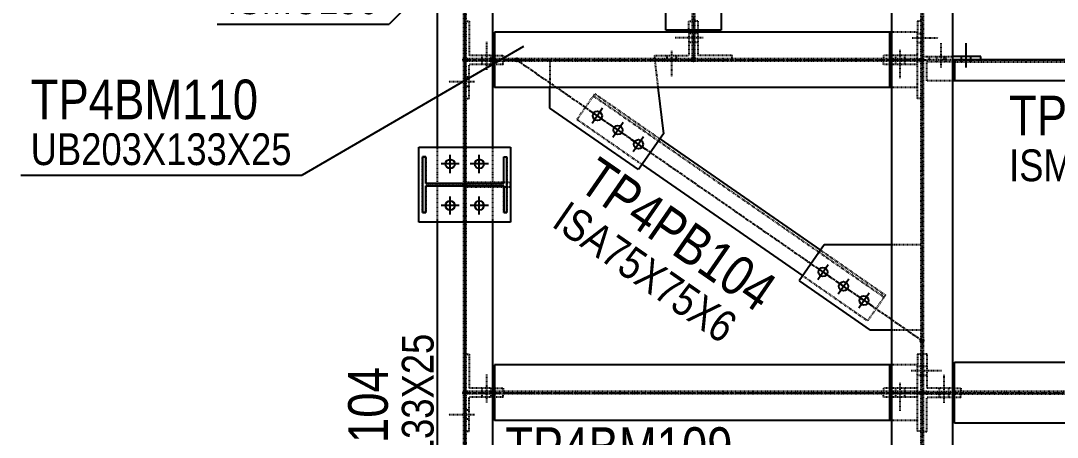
# Model space of a CAD drawing. Header units: millimetres. Extents: x 2102 to 21371, y 12217 to 26594.
# Drawn here: x 7564 to 10057, y 22214 to 23215 of the extents above; entities that cross this region are included whole.
import ezdxf

# ---------------------------------------------------------------- set-up
doc = ezdxf.new("R2010")
doc.units = ezdxf.units.MM
for name, pattern in [('CENTER', [12.7, 7.9375, -1.5875, 1.5875, -1.5875]), ('DXK_LINE_DOT2', [3.9198, 1.9599, -1.9599]), ('DXK_LINE_DOT5', [7.8785, 2.979, -0.9799, 0.9799, -0.9799, 0.9799, -0.9799])]:
    doc.linetypes.add(name, pattern=pattern)
for name, color, linetype in [('1', 7, 'Continuous'), ('2', 7, 'Continuous'), ('4', 7, 'Continuous'), ('8', 7, 'Continuous')]:
    doc.layers.add(name, color=color, linetype=linetype)
doc.styles.add('Arial Narrow', font='ARIALN.TTF', dxfattribs={"height": 0.2})

# ---------------------------------------------------------------- blocks, each defined once
blk = doc.blocks.new('GridLine-116860372-116902 - 114867')
at = {"layer": '2', "color": 7, "linetype": 'DXK_LINE_DOT5'}
blk.add_line((9575.6, 12454.5), (9575.6, 27661.7), dxfattribs=at)
blk = doc.blocks.new('Part-116860372-116023 - 114867')
at = {"layer": '2', "color": 2, "linetype": 'Continuous'}
for p, q in [((9438.1, 23083.3), (9438.1, 23308.3)), ((9438.1, 23308.3), (9713.1, 23308.3)), ((9713.1, 23308.3), (9713.1, 23083.3)), ((9713.1, 23083.3), (9438.1, 23083.3))]:
    blk.add_line(p, q, dxfattribs=at)
blk = doc.blocks.new('Part-116860372-115573 - 114867')
at = {"layer": '1', "color": 6, "linetype": 'DXK_LINE_DOT2'}
for p, q in [((10954.5, 22687.3), (10964.5, 22687.3)), ((10964.5, 22687.3), (10964.5, 22584.8)), ((10964.5, 22574.8), (10954.5, 22574.8)), ((11042.1, 22584.8), (10964.5, 22584.8)), ((11048.3, 22574.8), (11042.1, 22574.8)), ((11048.3, 22584.8), (11067, 22584.8)), ((11067, 22584.8), (11067, 22574.8))]:
    blk.add_line(p, q, dxfattribs=at)
at = {"layer": '2', "color": 2, "linetype": 'Continuous'}
blk.add_line((11048.3, 22584.8), (11042.1, 22584.8), dxfattribs=at)
blk = doc.blocks.new('Part-116860372-115577 - 114867')
at = {"layer": '1', "color": 6, "linetype": 'DXK_LINE_DOT2'}
for p, q in [((10834.1, 22557.3), (10834.1, 22567.3)), ((10852.8, 22567.3), (10859.1, 22567.3)), ((10936.6, 22567.3), (10946.6, 22567.3)), ((10852.8, 22557.3), (10834.1, 22557.3)), ((10936.6, 22557.3), (10859.1, 22557.3)), ((10936.6, 22454.8), (10936.6, 22487.6)), ((10946.6, 22454.8), (10936.6, 22454.8))]:
    blk.add_line(p, q, dxfattribs=at)
at = {"layer": '2', "color": 2, "linetype": 'Continuous'}
blk.add_line((10859.1, 22557.3), (10852.8, 22557.3), dxfattribs=at)
blk = doc.blocks.new('Bolt-116860372-115581 - 114867')
at = {"layer": '1', "color": 1, "linetype": 'DXK_LINE_DOT2'}
for p, q in [((10917.6, 22637.3), (11008.8, 22637.3)), ((10936.6, 22651), (10946.6, 22651)), ((10936.6, 22623.5), (10946.6, 22623.5)), ((10946.6, 22651), (10954.5, 22651)), ((10946.6, 22623.5), (10954.5, 22623.5)), ((10954.5, 22651), (10964.5, 22651)), ((10954.5, 22623.5), (10964.5, 22623.5))]:
    blk.add_line(p, q, dxfattribs=at)
blk = doc.blocks.new('Part-116860372-114944 - 114867')
at = {"layer": '1', "color": 6, "linetype": 'DXK_LINE_DOT2'}
for p, q in [((10946.6, 24933.3), (10946.6, 21418.6)), ((10954.5, 21418.6), (10954.5, 24933.3))]:
    blk.add_line(p, q, dxfattribs=at)
at = {"layer": '2', "color": 2, "linetype": 'Continuous'}
for p, q in [((10859.1, 21418.6), (10859.1, 24939.6)), ((11042.1, 24939.6), (11042.1, 21418.6))]:
    blk.add_line(p, q, dxfattribs=at)
at = {"layer": '4', "color": 4, "linetype": 'CENTER'}
blk.add_line((10950.6, 25070.8), (10950.6, 21320.8), dxfattribs=at)
blk = doc.blocks.new('Part-116860372-114949 - 114867')
at = {"layer": '4', "linetype": 'Continuous'}
for points in [[(9575.6, 22565.8, -1), (9575.6, 22575.8, -1)], [(10950.6, 22565.8, -1), (10950.6, 22575.8, -1)]]:
    blk.add_hatch(color=4, dxfattribs=at).paths.add_polyline_path(points)
at = {"layer": '1', "color": 6, "linetype": 'DXK_LINE_DOT2'}
for p, q in [((10936.6, 22654.1), (10859.1, 22654.1)), ((10936.6, 22487.6), (10936.6, 22654.1)), ((9589.1, 22574.4), (9589.1, 22567.3)), ((9658.8, 22574.4), (9589.1, 22574.4)), ((9658.8, 22567.3), (9589.1, 22567.3)), ((10852.8, 22574.4), (9665.1, 22574.4)), ((10852.8, 22567.3), (9665.1, 22567.3)), ((10936.6, 22574.4), (10859.1, 22574.4)), ((10936.6, 22567.3), (10859.1, 22567.3)), ((10936.6, 22487.6), (10859.1, 22487.6))]:
    blk.add_line(p, q, dxfattribs=at)
at = {"layer": '2', "color": 2, "linetype": 'Continuous'}
for p, q in [((9665.1, 22654.1), (9665.1, 22487.6)), ((10859.1, 22654.1), (9665.1, 22654.1)), ((10852.8, 22654.1), (10852.8, 22487.6)), ((9665.1, 22574.4), (9658.8, 22574.4)), ((9665.1, 22567.3), (9658.8, 22567.3)), ((10859.1, 22574.4), (10852.8, 22574.4)), ((10859.1, 22567.3), (10852.8, 22567.3)), ((10859.1, 22487.6), (9665.1, 22487.6))]:
    blk.add_line(p, q, dxfattribs=at)
at = {"layer": '4', "color": 4, "linetype": 'CENTER'}
blk.add_line((9575.6, 22570.8), (10950.6, 22570.8), dxfattribs=at)
at = {"layer": '4', "color": 4, "linetype": 'Continuous'}
for centre in [(9575.6, 22570.8), (10950.6, 22570.8)]:
    blk.add_circle(centre, 5, dxfattribs=at)
blk = doc.blocks.new('Part-116860372-114951 - 114867')
at = {"layer": '4', "linetype": 'Continuous'}
for points in [[(10950.6, 22565.8, -1), (10950.6, 22575.8, -1)], [(12325.6, 22565.8, -1), (12325.6, 22575.8, -1)]]:
    blk.add_hatch(color=4, dxfattribs=at).paths.add_polyline_path(points)
at = {"layer": '1', "color": 6, "linetype": 'DXK_LINE_DOT2'}
for p, q in [((10964.5, 22574.8), (10964.5, 22566.9)), ((10964.5, 22574.8), (11042.1, 22574.8)), ((11042.1, 22566.9), (10964.5, 22566.9)), ((12209.1, 22574.8), (11048.3, 22574.8)), ((12227.8, 22566.9), (11048.3, 22566.9)), ((12311.6, 22574.8), (12209.1, 22574.8)), ((12311.6, 22566.9), (12234.1, 22566.9)), ((12311.6, 22574.8), (12311.6, 22566.9))]:
    blk.add_line(p, q, dxfattribs=at)
at = {"layer": '2', "color": 2, "linetype": 'Continuous'}
for p, q in [((11048.3, 22479.3), (11048.3, 22662.3)), ((11048.3, 22662.3), (12227.8, 22662.3)), ((12227.8, 22662.3), (12227.8, 22479.3)), ((11048.3, 22574.8), (11042.1, 22574.8)), ((11048.3, 22566.9), (11042.1, 22566.9)), ((12234.1, 22574.8), (12227.8, 22574.8)), ((12234.1, 22566.9), (12227.8, 22566.9)), ((12227.8, 22479.3), (11048.3, 22479.3))]:
    blk.add_line(p, q, dxfattribs=at)
at = {"layer": '4', "color": 4, "linetype": 'CENTER'}
blk.add_line((10950.6, 22570.8), (12325.6, 22570.8), dxfattribs=at)
at = {"layer": '4', "color": 4, "linetype": 'Continuous'}
for centre in [(10950.6, 22570.8), (12325.6, 22570.8)]:
    blk.add_circle(centre, 5, dxfattribs=at)
blk = doc.blocks.new('Part-116860372-114952 - 114867')
at = {"layer": '4', "linetype": 'Continuous'}
for points in [[(9575.6, 23565.8, -1), (9575.6, 23575.8, -1)], [(10950.6, 23565.8, -1), (10950.6, 23575.8, -1)]]:
    blk.add_hatch(color=4, dxfattribs=at).paths.add_polyline_path(points)
at = {"layer": '1', "color": 6, "linetype": 'DXK_LINE_DOT2'}
for p, q in [((10936.6, 23654.1), (10859.1, 23654.1)), ((10936.6, 23487.6), (10936.6, 23654.1)), ((9589.1, 23574.4), (9589.1, 23567.3)), ((9658.8, 23574.4), (9589.1, 23574.4)), ((9658.8, 23567.3), (9589.1, 23567.3)), ((10852.8, 23574.4), (9665.1, 23574.4)), ((10852.8, 23567.3), (9665.1, 23567.3)), ((10936.6, 23574.4), (10859.1, 23574.4)), ((10936.6, 23567.3), (10859.1, 23567.3)), ((10936.6, 23487.6), (10859.1, 23487.6))]:
    blk.add_line(p, q, dxfattribs=at)
at = {"layer": '2', "color": 2, "linetype": 'Continuous'}
for p, q in [((9665.1, 23654.1), (9665.1, 23487.6)), ((10859.1, 23654.1), (9665.1, 23654.1)), ((10852.8, 23654.1), (10852.8, 23487.6)), ((9665.1, 23574.4), (9658.8, 23574.4)), ((9665.1, 23567.3), (9658.8, 23567.3)), ((10859.1, 23574.4), (10852.8, 23574.4)), ((10859.1, 23567.3), (10852.8, 23567.3)), ((10859.1, 23487.6), (9665.1, 23487.6))]:
    blk.add_line(p, q, dxfattribs=at)
at = {"layer": '4', "color": 4, "linetype": 'CENTER'}
blk.add_line((9575.6, 23570.8), (10950.6, 23570.8), dxfattribs=at)
at = {"layer": '4', "color": 4, "linetype": 'Continuous'}
for centre in [(9575.6, 23570.8), (10950.6, 23570.8)]:
    blk.add_circle(centre, 5, dxfattribs=at)
blk = doc.blocks.new('Part-116860372-114962 - 114867')
at = {"layer": '4', "linetype": 'Continuous'}
for points in [[(10263.1, 25065.8, -1), (10263.1, 25075.8, -1)], [(10263.1, 23565.8, -1), (10263.1, 23575.8, -1)]]:
    blk.add_hatch(color=4, dxfattribs=at).paths.add_polyline_path(points)
at = {"layer": '1', "color": 6, "linetype": 'DXK_LINE_DOT2'}
for p, q in [((10346.3, 25054.1), (10179.8, 25054.1)), ((10179.8, 25054.1), (10179.8, 24933.3)), ((10259.5, 25054.1), (10259.5, 24939.6)), ((10266.6, 25054.1), (10266.6, 24939.6)), ((10346.3, 25054.1), (10346.3, 24939.6)), ((10259.5, 24933.3), (10259.5, 23660.3)), ((10266.6, 24933.3), (10266.6, 23660.3)), ((10179.8, 24645.8), (10179.8, 24045.8)), ((10259.5, 23654.1), (10259.5, 23584.4)), ((10266.6, 23654.1), (10266.6, 23584.4)), ((10266.6, 23584.4), (10259.5, 23584.4))]:
    blk.add_line(p, q, dxfattribs=at)
at = {"layer": '2', "color": 2, "linetype": 'Continuous'}
for p, q in [((10179.8, 24939.6), (10179.8, 24645.8)), ((10346.3, 24933.3), (10179.8, 24933.3)), ((10259.5, 24939.6), (10259.5, 24933.3)), ((10266.6, 24939.6), (10266.6, 24933.3)), ((10346.3, 24939.6), (10346.3, 23660.3)), ((10179.8, 23660.3), (10179.8, 24045.8)), ((10346.3, 23660.3), (10179.8, 23660.3)), ((10259.5, 23660.3), (10259.5, 23654.1)), ((10266.6, 23660.3), (10266.6, 23654.1))]:
    blk.add_line(p, q, dxfattribs=at)
at = {"layer": '4', "color": 4, "linetype": 'CENTER'}
blk.add_line((10263.1, 25070.8), (10263.1, 23570.8), dxfattribs=at)
at = {"layer": '4', "color": 4, "linetype": 'Continuous'}
for centre in [(10263.1, 25070.8), (10263.1, 23570.8)]:
    blk.add_circle(centre, 5, dxfattribs=at)
blk = doc.blocks.new('Part-116860372-114965 - 114867')
at = {"layer": '1', "color": 6, "linetype": 'DXK_LINE_DOT2'}
for p, q in [((9572, 24688.3), (9572, 21703.3)), ((9579.1, 24688.3), (9579.1, 21703.3)), ((9492.3, 23308.3), (9492.3, 23083.3)), ((9658.8, 23308.3), (9658.8, 23083.3))]:
    blk.add_line(p, q, dxfattribs=at)
at = {"layer": '2', "color": 2, "linetype": 'Continuous'}
for p, q in [((9492.3, 24688.3), (9492.3, 23308.3)), ((9658.8, 24688.3), (9658.8, 23308.3)), ((9492.3, 23083.3), (9492.3, 21703.3)), ((9658.8, 23083.3), (9658.8, 21703.3))]:
    blk.add_line(p, q, dxfattribs=at)
at = {"layer": '4', "color": 4, "linetype": 'CENTER'}
blk.add_line((9575.6, 25070.8), (9575.6, 21320.8), dxfattribs=at)
blk = doc.blocks.new('Part-116860372-115058 - 114867')
at = {"layer": '4', "linetype": 'Continuous'}
for points in [[(10950.6, 23565.8, -1), (10950.6, 23575.8, -1)], [(12325.6, 23565.8, -1), (12325.6, 23575.8, -1)]]:
    blk.add_hatch(color=4, dxfattribs=at).paths.add_polyline_path(points)
at = {"layer": '1', "color": 6, "linetype": 'DXK_LINE_DOT2'}
for p, q in [((11048.3, 23570.8), (10964.5, 23570.8)), ((10964.5, 23508.3), (10964.5, 23570.8)), ((11042.1, 23564.6), (10964.5, 23564.6)), ((11048.3, 23564.6), (12227.8, 23564.6)), ((12311.6, 23570.8), (12227.8, 23570.8)), ((12311.6, 23564.6), (12234.1, 23564.6)), ((12311.6, 23508.3), (12311.6, 23570.8)), ((11042.1, 23508.3), (10964.5, 23508.3)), ((12311.6, 23508.3), (12234.1, 23508.3))]:
    blk.add_line(p, q, dxfattribs=at)
at = {"layer": '2', "color": 2, "linetype": 'Continuous'}
for p, q in [((11042.1, 23564.6), (11048.3, 23564.6)), ((12227.8, 23570.8), (11048.3, 23570.8)), ((11048.3, 23570.8), (11048.3, 23508.3)), ((12227.8, 23570.8), (12227.8, 23508.3)), ((12234.1, 23564.6), (12227.8, 23564.6)), ((12234.1, 23508.3), (11042.1, 23508.3))]:
    blk.add_line(p, q, dxfattribs=at)
at = {"layer": '4', "color": 4, "linetype": 'CENTER'}
for p, q in [((10950.6, 23570.8), (10964.5, 23570.8)), ((11048.3, 23570.8), (12227.8, 23570.8)), ((12311.6, 23570.8), (12325.6, 23570.8))]:
    blk.add_line(p, q, dxfattribs=at)
at = {"layer": '4', "color": 4, "linetype": 'Continuous'}
for centre in [(10950.6, 23570.8), (12325.6, 23570.8)]:
    blk.add_circle(centre, 5, dxfattribs=at)
blk = doc.blocks.new('Part-116860372-116331 - 114867')
at = {"layer": '1', "color": 6, "linetype": 'DXK_LINE_DOT2'}
for p, q in [((9831.4, 23567.3), (9831.4, 23487.6)), ((10147, 23567.3), (10156.5, 23487.6))]:
    blk.add_line(p, q, dxfattribs=at)
at = {"layer": '2', "color": 2, "linetype": 'Continuous'}
for p, q in [((9831.4, 23425.9), (9831.4, 23487.6)), ((10156.5, 23487.6), (10172.9, 23349.1)), ((10098.2, 23241.2), (9831.4, 23425.9)), ((10172.9, 23349.1), (10098.2, 23241.2))]:
    blk.add_line(p, q, dxfattribs=at)
blk = doc.blocks.new('Part-116860372-115103 - 114867')
at = {"layer": '4', "linetype": 'Continuous'}
for points in [[(9731.8, 23565.8, -1), (9731.8, 23575.8, -1)], [(10950.6, 22722.1, -1), (10950.6, 22732.1, -1)]]:
    blk.add_hatch(color=4, dxfattribs=at).paths.add_polyline_path(points)
at = {"layer": '1', "color": 6, "linetype": 'DXK_LINE_DOT2'}
for p, q in [((9913.6, 23391.8), (9967, 23468.8)), ((9967, 23468.8), (10162.3, 23333.6)), ((9962.7, 23462.7), (10836.1, 22858.1)), ((9913.6, 23391.8), (10108.9, 23256.6)), ((10645.1, 22999.4), (10840.3, 22864.2)), ((10591.7, 22922.3), (10787, 22787.1)), ((10840.3, 22864.2), (10787, 22787.1))]:
    blk.add_line(p, q, dxfattribs=at)
at = {"layer": '2', "color": 2, "linetype": 'Continuous'}
for p, q in [((10162.3, 23333.6), (10645.1, 22999.4)), ((10108.9, 23256.6), (10591.7, 22922.3))]:
    blk.add_line(p, q, dxfattribs=at)
at = {"layer": '4', "color": 4, "linetype": 'CENTER'}
blk.add_line((9731.8, 23570.8), (10950.6, 22727.1), dxfattribs=at)
at = {"layer": '4', "color": 4, "linetype": 'Continuous'}
for centre in [(9731.8, 23570.8), (10950.6, 22727.1)]:
    blk.add_circle(centre, 5, dxfattribs=at)
blk = doc.blocks.new('Part-116860372-115136 - 114867')
at = {"layer": '4', "linetype": 'Continuous'}
blk.add_hatch(color=4, dxfattribs=at).paths.add_polyline_path([(9575.6, 23190.8, -1), (9575.6, 23200.8, -1)])
at = {"layer": '1', "color": 6, "linetype": 'DXK_LINE_DOT2'}
for p, q in [((9448.6, 23112.6), (9448.6, 23279.1)), ((9448.6, 23279.1), (9458.3, 23279.1)), ((9458.3, 23279.1), (9458.3, 23199.4)), ((9692.8, 23199.4), (9692.8, 23279.1)), ((9692.8, 23279.1), (9702.6, 23279.1)), ((9702.6, 23279.1), (9702.6, 23112.6)), ((9458.3, 23199.4), (9692.8, 23199.4)), ((9692.8, 23192.3), (9458.3, 23192.3)), ((9458.3, 23192.3), (9458.3, 23112.6)), ((9692.8, 23112.6), (9692.8, 23192.3)), ((9458.3, 23112.6), (9448.6, 23112.6)), ((9702.6, 23112.6), (9692.8, 23112.6))]:
    blk.add_line(p, q, dxfattribs=at)
at = {"layer": '2', "color": 2, "linetype": 'Continuous'}
for p, q in [((9458.3, 23279.1), (9448.6, 23279.1)), ((9448.6, 23279.1), (9448.6, 23112.6)), ((9458.3, 23199.4), (9458.3, 23279.1)), ((9692.8, 23199.4), (9692.8, 23279.1)), ((9692.8, 23279.1), (9702.6, 23279.1)), ((9702.6, 23112.6), (9702.6, 23279.1)), ((9692.8, 23199.4), (9458.3, 23199.4)), ((9458.3, 23112.6), (9458.3, 23192.3)), ((9458.3, 23192.3), (9692.8, 23192.3)), ((9692.8, 23192.3), (9692.8, 23112.6)), ((9448.6, 23112.6), (9458.3, 23112.6)), ((9692.8, 23112.6), (9702.6, 23112.6))]:
    blk.add_line(p, q, dxfattribs=at)
at = {"layer": '4', "color": 4, "linetype": 'CENTER'}
blk.add_line((9575.6, 23195.8), (9575.6, 23195.8), dxfattribs=at)
at = {"layer": '4', "color": 4, "linetype": 'Continuous'}
blk.add_circle((9575.6, 23195.8), 5, dxfattribs=at)
blk = doc.blocks.new('Bolt-116860372-116486 - 114867')
at = {"layer": '1', "color": 1, "linetype": 'DXK_LINE_DOT2'}
for p, q in [((9605.4, 22504.8), (9526.6, 22504.8)), ((9579.1, 22518.5), (9572, 22518.5)), ((9589.1, 22518.5), (9579.1, 22518.5)), ((9579.1, 22491), (9572, 22491)), ((9589.1, 22491), (9579.1, 22491))]:
    blk.add_line(p, q, dxfattribs=at)
blk = doc.blocks.new('Part-116860372-116484 - 114867')
at = {"layer": '1', "color": 6, "linetype": 'DXK_LINE_DOT2'}
for p, q in [((9589.1, 22567.3), (9579.1, 22567.3)), ((9665.1, 22567.3), (9658.8, 22567.3)), ((9691.6, 22557.3), (9691.6, 22567.3)), ((9589.1, 22454.8), (9589.1, 22557.3)), ((9658.8, 22557.3), (9589.1, 22557.3)), ((9691.6, 22557.3), (9665.1, 22557.3)), ((9579.1, 22454.8), (9589.1, 22454.8))]:
    blk.add_line(p, q, dxfattribs=at)
at = {"layer": '2', "color": 2, "linetype": 'Continuous'}
blk.add_line((9665.1, 22557.3), (9658.8, 22557.3), dxfattribs=at)
blk = doc.blocks.new('Part-116860372-115574 - 114867')
at = {"layer": '1', "color": 6, "linetype": 'DXK_LINE_DOT2'}
for p, q in [((10964.5, 22566.9), (10954.5, 22566.9)), ((11048.3, 22566.9), (11042.1, 22566.9)), ((11067, 22556.9), (11067, 22566.9)), ((10964.5, 22454.4), (10964.5, 22556.9)), ((11042.1, 22556.9), (10964.5, 22556.9)), ((11067, 22556.9), (11048.3, 22556.9)), ((10954.5, 22454.4), (10964.5, 22454.4))]:
    blk.add_line(p, q, dxfattribs=at)
at = {"layer": '2', "color": 2, "linetype": 'Continuous'}
blk.add_line((11048.3, 22556.9), (11042.1, 22556.9), dxfattribs=at)
blk = doc.blocks.new('Bolt-116860372-115575 - 114867')
at = {"layer": '1', "color": 1, "linetype": 'DXK_LINE_DOT2'}
for p, q in [((11017, 22540.6), (11017, 22625.6)), ((11003.3, 22574.8), (11003.3, 22584.8)), ((11003.3, 22566.9), (11003.3, 22574.8)), ((11003.3, 22556.9), (11003.3, 22566.9)), ((11030.8, 22574.8), (11030.8, 22584.8)), ((11030.8, 22566.9), (11030.8, 22574.8)), ((11030.8, 22556.9), (11030.8, 22566.9))]:
    blk.add_line(p, q, dxfattribs=at)
blk = doc.blocks.new('Part-116860372-115578 - 114867')
at = {"layer": '1', "color": 6, "linetype": 'DXK_LINE_DOT2'}
for p, q in [((10946.6, 22686.9), (10936.6, 22686.9)), ((10936.6, 22686.9), (10936.6, 22654.1)), ((10834.1, 22584.4), (10834.1, 22574.4)), ((10852.8, 22584.4), (10834.1, 22584.4)), ((10852.8, 22574.4), (10859.1, 22574.4)), ((10936.6, 22584.4), (10859.1, 22584.4)), ((10936.6, 22574.4), (10946.6, 22574.4))]:
    blk.add_line(p, q, dxfattribs=at)
at = {"layer": '2', "color": 2, "linetype": 'Continuous'}
blk.add_line((10859.1, 22584.4), (10852.8, 22584.4), dxfattribs=at)
blk = doc.blocks.new('Bolt-116860372-115579 - 114867')
at = {"layer": '1', "color": 1, "linetype": 'DXK_LINE_DOT2'}
for p, q in [((10884.1, 22600.6), (10884.1, 22515.6)), ((10870.4, 22584.4), (10870.4, 22574.4)), ((10870.4, 22574.4), (10870.4, 22567.3)), ((10870.4, 22567.3), (10870.4, 22557.3)), ((10897.9, 22584.4), (10897.9, 22574.4)), ((10897.9, 22574.4), (10897.9, 22567.3)), ((10897.9, 22567.3), (10897.9, 22557.3))]:
    blk.add_line(p, q, dxfattribs=at)
blk = doc.blocks.new('Part-116860372-115583 - 114867')
at = {"layer": '1', "color": 6, "linetype": 'DXK_LINE_DOT2'}
for p, q in [((10834.1, 23557.3), (10834.1, 23567.3)), ((10852.8, 23567.3), (10859.1, 23567.3)), ((10936.6, 23567.3), (10946.6, 23567.3)), ((10852.8, 23557.3), (10834.1, 23557.3)), ((10936.6, 23557.3), (10859.1, 23557.3)), ((10936.6, 23454.8), (10936.6, 23487.6)), ((10946.6, 23454.8), (10936.6, 23454.8))]:
    blk.add_line(p, q, dxfattribs=at)
at = {"layer": '2', "color": 2, "linetype": 'Continuous'}
blk.add_line((10859.1, 23557.3), (10852.8, 23557.3), dxfattribs=at)
blk = doc.blocks.new('Part-116860372-115584 - 114867')
at = {"layer": '1', "color": 6, "linetype": 'DXK_LINE_DOT2'}
for p, q in [((10946.6, 23686.9), (10936.6, 23686.9)), ((10936.6, 23686.9), (10936.6, 23654.1)), ((10834.1, 23584.4), (10834.1, 23574.4)), ((10852.8, 23584.4), (10834.1, 23584.4)), ((10852.8, 23574.4), (10859.1, 23574.4)), ((10936.6, 23584.4), (10859.1, 23584.4)), ((10936.6, 23574.4), (10946.6, 23574.4))]:
    blk.add_line(p, q, dxfattribs=at)
at = {"layer": '2', "color": 2, "linetype": 'Continuous'}
blk.add_line((10859.1, 23584.4), (10852.8, 23584.4), dxfattribs=at)
blk = doc.blocks.new('Bolt-116860372-115585 - 114867')
at = {"layer": '1', "color": 1, "linetype": 'DXK_LINE_DOT2'}
for p, q in [((10884.1, 23600.6), (10884.1, 23515.6)), ((10870.4, 23584.4), (10870.4, 23574.4)), ((10870.4, 23574.4), (10870.4, 23567.3)), ((10870.4, 23567.3), (10870.4, 23557.3)), ((10897.9, 23584.4), (10897.9, 23574.4)), ((10897.9, 23574.4), (10897.9, 23567.3)), ((10897.9, 23567.3), (10897.9, 23557.3))]:
    blk.add_line(p, q, dxfattribs=at)
blk = doc.blocks.new('Bolt-116860372-115586 - 114867')
at = {"layer": '1', "color": 1, "linetype": 'DXK_LINE_DOT2'}
for p, q in [((10920.4, 23636.9), (10999.1, 23636.9)), ((10936.6, 23650.6), (10946.6, 23650.6)), ((10936.6, 23623.1), (10946.6, 23623.1)), ((10946.6, 23650.6), (10954.5, 23650.6)), ((10946.6, 23623.1), (10954.5, 23623.1))]:
    blk.add_line(p, q, dxfattribs=at)
blk = doc.blocks.new('Part-116860372-115608 - 114867')
at = {"layer": '1', "color": 6, "linetype": 'DXK_LINE_DOT2'}
for p, q in [((10249.5, 23660.3), (10249.5, 23686.9)), ((10249.5, 23686.9), (10259.5, 23686.9)), ((10249.5, 23654.1), (10249.5, 23584.4)), ((10259.5, 23660.3), (10259.5, 23654.1)), ((10147, 23574.4), (10147, 23584.4)), ((10147, 23584.4), (10249.5, 23584.4)), ((10259.5, 23584.4), (10259.5, 23574.4))]:
    blk.add_line(p, q, dxfattribs=at)
at = {"layer": '2', "color": 2, "linetype": 'Continuous'}
blk.add_line((10249.5, 23660.3), (10249.5, 23654.1), dxfattribs=at)
blk = doc.blocks.new('Part-116860372-115609 - 114867')
at = {"layer": '1', "color": 6, "linetype": 'DXK_LINE_DOT2'}
for p, q in [((10276.6, 23686.9), (10266.6, 23686.9)), ((10276.6, 23686.9), (10276.6, 23660.3)), ((10266.6, 23660.3), (10266.6, 23654.1)), ((10276.6, 23654.1), (10276.6, 23584.4)), ((10266.6, 23584.4), (10266.6, 23574.4)), ((10379.1, 23584.4), (10276.6, 23584.4)), ((10379.1, 23574.4), (10379.1, 23584.4))]:
    blk.add_line(p, q, dxfattribs=at)
at = {"layer": '2', "color": 2, "linetype": 'Continuous'}
blk.add_line((10276.6, 23660.3), (10276.6, 23654.1), dxfattribs=at)
blk = doc.blocks.new('Bolt-116860372-115610 - 114867')
at = {"layer": '1', "color": 1, "linetype": 'DXK_LINE_DOT2'}
for p, q in [((10292.9, 23636.9), (10207.9, 23636.9)), ((10259.5, 23650.6), (10249.5, 23650.6)), ((10259.5, 23623.1), (10249.5, 23623.1)), ((10266.6, 23650.6), (10259.5, 23650.6)), ((10266.6, 23623.1), (10259.5, 23623.1)), ((10276.6, 23650.6), (10266.6, 23650.6)), ((10276.6, 23623.1), (10266.6, 23623.1))]:
    blk.add_line(p, q, dxfattribs=at)
blk = doc.blocks.new('Bolt-116860372-116332 - 114867')
at = {"layer": '2', "color": 1, "linetype": 'Continuous'}
for p, q in [((9997.1, 23387.2), (9951.9, 23418.5)), ((9990.2, 23425.4), (9958.9, 23380.2)), ((10058.8, 23344.5), (10013.6, 23375.8)), ((10051.8, 23382.7), (10020.5, 23337.5)), ((10113.5, 23340.1), (10082.2, 23294.8)), ((10120.4, 23301.8), (10075.2, 23333.1))]:
    blk.add_line(p, q, dxfattribs=at)
for centre in [(9974.5, 23402.8), (10036.2, 23360.1), (10097.8, 23317.4)]:
    blk.add_circle(centre, 13.8, dxfattribs=at)
blk = doc.blocks.new('Bolt-116860372-115616 - 114867')
at = {"layer": '1', "color": 1, "linetype": 'DXK_LINE_DOT2'}
for p, q in [((10197, 23598.3), (10197, 23519.6)), ((10183.3, 23584.4), (10183.3, 23574.4)), ((10183.3, 23574.4), (10183.3, 23567.3)), ((10210.8, 23584.4), (10210.8, 23574.4)), ((10210.8, 23574.4), (10210.8, 23567.3))]:
    blk.add_line(p, q, dxfattribs=at)
blk = doc.blocks.new('Part-116860372-115691 - 114867')
at = {"layer": '1', "color": 6, "linetype": 'DXK_LINE_DOT2'}
for p, q in [((10954.5, 23580.8), (11042.1, 23580.8)), ((10973.3, 23570.8), (10973.3, 23580.8)), ((11017, 23570.8), (11017, 23580.8)), ((11127, 23570.8), (11127, 23580.8))]:
    blk.add_line(p, q, dxfattribs=at)
at = {"layer": '2', "color": 2, "linetype": 'Continuous'}
for p, q in [((11127, 23580.8), (11042.1, 23580.8)), ((11048.3, 23570.8), (11042.1, 23570.8)), ((11127, 23570.8), (11127, 23580.8))]:
    blk.add_line(p, q, dxfattribs=at)
blk = doc.blocks.new('Bolt-116860372-115692 - 114867')
at = {"layer": '1', "color": 1, "linetype": 'DXK_LINE_DOT2'}
for p, q in [((11008.3, 23548.3), (11008.3, 23620.8)), ((10994.5, 23570.8), (10994.5, 23580.8)), ((10994.5, 23564.6), (10994.5, 23570.8)), ((11022, 23570.8), (11022, 23580.8)), ((11022, 23564.6), (11022, 23570.8))]:
    blk.add_line(p, q, dxfattribs=at)
at = {"layer": '2', "color": 1, "linetype": 'Continuous'}
for p, q in [((11083.3, 23548.3), (11083.3, 23620.8)), ((11069.5, 23570.8), (11069.5, 23580.8)), ((11069.5, 23564.6), (11069.5, 23570.8)), ((11097, 23570.8), (11097, 23580.8)), ((11097, 23564.6), (11097, 23570.8))]:
    blk.add_line(p, q, dxfattribs=at)
blk = doc.blocks.new('Bolt-116860372-116485 - 114867')
at = {"layer": '1', "color": 1, "linetype": 'DXK_LINE_DOT2'}
for p, q in [((9641.6, 22541), (9641.6, 22626)), ((9627.9, 22574.4), (9627.9, 22584.4)), ((9627.9, 22567.3), (9627.9, 22574.4)), ((9627.9, 22557.3), (9627.9, 22567.3)), ((9655.4, 22574.4), (9655.4, 22584.4)), ((9655.4, 22567.3), (9655.4, 22574.4)), ((9655.4, 22557.3), (9655.4, 22567.3))]:
    blk.add_line(p, q, dxfattribs=at)
blk = doc.blocks.new('Part-116860372-116489 - 114867')
at = {"layer": '1', "color": 6, "linetype": 'DXK_LINE_DOT2'}
for p, q in [((9589.1, 23567.3), (9579.1, 23567.3)), ((9665.1, 23567.3), (9658.8, 23567.3)), ((9691.6, 23557.3), (9691.6, 23567.3)), ((9589.1, 23454.8), (9589.1, 23557.3)), ((9658.8, 23557.3), (9589.1, 23557.3)), ((9691.6, 23557.3), (9665.1, 23557.3)), ((9579.1, 23454.8), (9589.1, 23454.8))]:
    blk.add_line(p, q, dxfattribs=at)
at = {"layer": '2', "color": 2, "linetype": 'Continuous'}
blk.add_line((9665.1, 23557.3), (9658.8, 23557.3), dxfattribs=at)
blk = doc.blocks.new('Bolt-116860372-116024 - 114867')
at = {"layer": '2', "color": 1, "linetype": 'Continuous'}
for p, q in [((9531.8, 23230.8), (9531.8, 23285.8)), ((9619.3, 23230.8), (9619.3, 23285.8)), ((9559.3, 23258.3), (9504.3, 23258.3)), ((9646.8, 23258.3), (9591.8, 23258.3)), ((9531.8, 23105.8), (9531.8, 23160.8)), ((9619.3, 23105.8), (9619.3, 23160.8)), ((9559.3, 23133.3), (9504.3, 23133.3)), ((9646.8, 23133.3), (9591.8, 23133.3))]:
    blk.add_line(p, q, dxfattribs=at)
for centre in [(9531.8, 23258.3), (9619.3, 23258.3), (9531.8, 23133.3), (9619.3, 23133.3)]:
    blk.add_circle(centre, 13.8, dxfattribs=at)
blk = doc.blocks.new('Part-116860372-116025 - 114867')
at = {"layer": '1', "color": 6, "linetype": 'DXK_LINE_DOT2'}
for p, q in [((9713.1, 23202.1), (9579.1, 23202.1)), ((9579.1, 23189.6), (9713.1, 23189.6)), ((9597.9, 23202.1), (9597.9, 23189.6)), ((9713.1, 23189.6), (9713.1, 23202.1))]:
    blk.add_line(p, q, dxfattribs=at)
blk = doc.blocks.new('Bolt-116860372-116329 - 114867')
at = {"layer": '2', "color": 1, "linetype": 'Continuous'}
for p, q in [((10630, 22949.1), (10675.2, 22917.7)), ((10636.9, 22910.8), (10668.2, 22956)), ((10691.6, 22906.4), (10736.8, 22875.1)), ((10698.6, 22868.1), (10729.9, 22913.3)), ((10753.3, 22863.7), (10798.5, 22832.4)), ((10760.2, 22825.4), (10791.5, 22870.6))]:
    blk.add_line(p, q, dxfattribs=at)
for centre in [(10652.6, 22933.4), (10714.2, 22890.7), (10775.9, 22848)]:
    blk.add_circle(centre, 13.8, dxfattribs=at)
blk = doc.blocks.new('Part-116860372-116328 - 114867')
at = {"layer": '1', "color": 6, "linetype": 'DXK_LINE_DOT2'}
for p, q in [((10946.6, 23014.8), (10859.1, 23014.8)), ((10946.6, 22759.2), (10859.1, 22759.2))]:
    blk.add_line(p, q, dxfattribs=at)
at = {"layer": '2', "color": 2, "linetype": 'Continuous'}
for p, q in [((10655.7, 23014.8), (10581, 22906.9)), ((10859.1, 23014.8), (10655.7, 23014.8)), ((10581, 22906.9), (10794.3, 22759.2)), ((10859.1, 22759.2), (10794.3, 22759.2))]:
    blk.add_line(p, q, dxfattribs=at)
blk = doc.blocks.new('Part-116860372-116483 - 114867')
at = {"layer": '1', "color": 6, "linetype": 'DXK_LINE_DOT2'}
for p, q in [((9579.1, 22686.9), (9589.1, 22686.9)), ((9589.1, 22686.9), (9589.1, 22584.4)), ((9589.1, 22574.4), (9579.1, 22574.4)), ((9658.8, 22584.4), (9589.1, 22584.4)), ((9665.1, 22574.4), (9658.8, 22574.4)), ((9665.1, 22584.4), (9691.6, 22584.4)), ((9691.6, 22584.4), (9691.6, 22574.4))]:
    blk.add_line(p, q, dxfattribs=at)
at = {"layer": '2', "color": 2, "linetype": 'Continuous'}
blk.add_line((9665.1, 22584.4), (9658.8, 22584.4), dxfattribs=at)
blk = doc.blocks.new('Part-116860372-116488 - 114867')
at = {"layer": '1', "color": 6, "linetype": 'DXK_LINE_DOT2'}
for p, q in [((9579.1, 23686.9), (9589.1, 23686.9)), ((9589.1, 23686.9), (9589.1, 23584.4)), ((9589.1, 23574.4), (9579.1, 23574.4)), ((9658.8, 23584.4), (9589.1, 23584.4)), ((9665.1, 23574.4), (9658.8, 23574.4)), ((9665.1, 23584.4), (9691.6, 23584.4)), ((9691.6, 23584.4), (9691.6, 23574.4))]:
    blk.add_line(p, q, dxfattribs=at)
at = {"layer": '2', "color": 2, "linetype": 'Continuous'}
blk.add_line((9665.1, 23584.4), (9658.8, 23584.4), dxfattribs=at)
blk = doc.blocks.new('Bolt-116860372-116490 - 114867')
at = {"layer": '1', "color": 1, "linetype": 'DXK_LINE_DOT2'}
for p, q in [((9641.6, 23541), (9641.6, 23626)), ((9627.9, 23574.4), (9627.9, 23584.4)), ((9627.9, 23567.3), (9627.9, 23574.4)), ((9627.9, 23557.3), (9627.9, 23567.3)), ((9655.4, 23574.4), (9655.4, 23584.4)), ((9655.4, 23567.3), (9655.4, 23574.4)), ((9655.4, 23557.3), (9655.4, 23567.3))]:
    blk.add_line(p, q, dxfattribs=at)
blk = doc.blocks.new('Bolt-116860372-116491 - 114867')
at = {"layer": '1', "color": 1, "linetype": 'DXK_LINE_DOT2'}
for p, q in [((9605.4, 23504.8), (9526.6, 23504.8)), ((9579.1, 23518.5), (9572, 23518.5)), ((9589.1, 23518.5), (9579.1, 23518.5)), ((9579.1, 23491), (9572, 23491)), ((9589.1, 23491), (9579.1, 23491))]:
    blk.add_line(p, q, dxfattribs=at)
blk = doc.blocks.new('Mark-116860372-129386 - 114867')
at = {"layer": '8', "color": 7, "linetype": 'Continuous'}
for p in [(9752.1, 23610.6), (8240.8, 23224.8)]:
    blk.add_line(p, (9086.5, 23224.8), dxfattribs=at)
at = {"color": 0}
for points in [[(8955.9, 23392.3), (8955.9, 23517.3), (8270.8, 23517.3), (8270.8, 23392.3)], [(9056.5, 23254.8), (9056.5, 23354.8), (8270.8, 23354.8), (8270.8, 23254.8)]]:
    blk.add_wipeout(points, dxfattribs=at).dxf.layer = '8'
for points in [[(8955.9, 23392.3), (8955.9, 23517.3), (8270.8, 23517.3), (8270.8, 23392.3)], [(9056.5, 23254.8), (9056.5, 23354.8), (8270.8, 23354.8), (8270.8, 23254.8)]]:
    blk.add_wipeout(points, dxfattribs=at).dxf.layer = '8'
at = {"layer": '8', "color": 7, "style": 'Arial Narrow'}
for s, height, p in [('TP4BM110', 119.3, (8270.8, 23392.3)), ('UB203X133X25', 95.443, (8270.8, 23254.8))]:
    blk.add_text(s, height=height, dxfattribs=at).set_placement(p)
blk = doc.blocks.new('Mark-116860372-129388 - 114867')
at = {"color": 0}
blk.add_wipeout([(10456.2, 22808.6), (10527.4, 22911.4), (9982.9, 23288.3), (9911.7, 23185.5)], dxfattribs=at).dxf.layer = '8'
blk.add_wipeout([(10456.2, 22808.6), (10527.4, 22911.4), (9982.9, 23288.3), (9911.7, 23185.5)], dxfattribs=at).dxf.layer = '8'
blk.add_wipeout([(10349.3, 22715.4), (10406.2, 22797.6), (9890.4, 23154.7), (9833.4, 23072.5)], dxfattribs=at).dxf.layer = '8'
blk.add_wipeout([(10349.3, 22715.4), (10406.2, 22797.6), (9890.4, 23154.7), (9833.4, 23072.5)], dxfattribs=at).dxf.layer = '8'
at = {"layer": '8', "color": 7, "style": 'Arial Narrow'}
for s, height, p in [('TP4PB104', 119.3, (9911.7, 23185.5)), ('ISA75X75X6', 95.44, (9833.4, 23072.5))]:
    blk.add_text(s, height=height, rotation=-34.6926, dxfattribs=at).set_placement(p)
blk = doc.blocks.new('Mark-116860372-129347 - 114867')
at = {"color": 0}
for points in [[(11897.2, 23343.8), (11897.2, 23468.8), (11212.1, 23468.8), (11212.1, 23343.8)], [(11668.9, 23206.3), (11668.9, 23306.3), (11212.1, 23306.3), (11212.1, 23206.3)]]:
    blk.add_wipeout(points, dxfattribs=at).dxf.layer = '8'
for points in [[(11897.2, 23343.8), (11897.2, 23468.8), (11212.1, 23468.8), (11212.1, 23343.8)], [(11668.9, 23206.3), (11668.9, 23306.3), (11212.1, 23306.3), (11212.1, 23206.3)]]:
    blk.add_wipeout(points, dxfattribs=at).dxf.layer = '8'
at = {"layer": '8', "color": 7, "style": 'Arial Narrow'}
for s, height, p in [('TP4BM121', 119.3, (11212.1, 23343.8)), ('ISMC100', 95.44, (11212.1, 23206.3))]:
    blk.add_text(s, height=height, dxfattribs=at).set_placement(p)
blk = doc.blocks.new('Mark-116860372-129328 - 114867')
at = {"color": 0}
for points in [[(9482, 22749.7), (9382, 22749.7), (9382, 21964), (9482, 21964)], [(9344.5, 22649), (9219.5, 22649), (9219.5, 21964), (9344.5, 21964)]]:
    blk.add_wipeout(points, dxfattribs=at).dxf.layer = '8'
for points in [[(9482, 22749.7), (9382, 22749.7), (9382, 21964), (9482, 21964)], [(9344.5, 22649), (9219.5, 22649), (9219.5, 21964), (9344.5, 21964)]]:
    blk.add_wipeout(points, dxfattribs=at).dxf.layer = '8'
at = {"layer": '8', "color": 7, "style": 'Arial Narrow'}
for s, height, p in [('UB203X133X25', 95.443, (9482, 21964)), ('TP4BM104', 119.3, (9344.5, 21964))]:
    blk.add_text(s, height=height, rotation=90.0002, dxfattribs=at).set_placement(p)
blk = doc.blocks.new('Mark-116860372-129396 - 114867')
at = {"color": 0}
for points in [[(10382.2, 22347.6), (10382.2, 22472.6), (9697.1, 22472.6), (9697.1, 22347.6)], [(10482.8, 22210.1), (10482.8, 22310.1), (9697.1, 22310.1), (9697.1, 22210.1)]]:
    blk.add_wipeout(points, dxfattribs=at).dxf.layer = '8'
for points in [[(10382.2, 22347.6), (10382.2, 22472.6), (9697.1, 22472.6), (9697.1, 22347.6)], [(10482.8, 22210.1), (10482.8, 22310.1), (9697.1, 22310.1), (9697.1, 22210.1)]]:
    blk.add_wipeout(points, dxfattribs=at).dxf.layer = '8'
at = {"layer": '8', "color": 7, "style": 'Arial Narrow'}
for s, height, p in [('TP4BM109', 119.3, (9697.1, 22347.6)), ('UB203X133X25', 95.443, (9697.1, 22210.1))]:
    blk.add_text(s, height=height, dxfattribs=at).set_placement(p)
blk = doc.blocks.new('Mark-116860372-130950 - 114867')
at = {"layer": '8', "color": 7, "linetype": 'Continuous'}
for p in [(9791.1, 24113.7), (8831.5, 23678.4)]:
    blk.add_line(p, (9348.2, 23678.4), dxfattribs=at)
at = {"color": 0}
blk.add_wipeout([(9318.2, 23708.4), (9318.2, 23808.4), (8861.5, 23808.4), (8861.5, 23708.4)], dxfattribs=at).dxf.layer = '8'
blk.add_wipeout([(9318.2, 23708.4), (9318.2, 23808.4), (8861.5, 23808.4), (8861.5, 23708.4)], dxfattribs=at).dxf.layer = '8'
at = {"layer": '8', "color": 7, "style": 'Arial Narrow'}
blk.add_text('ISMC150', height=95.44, dxfattribs=at).set_placement((8861.5, 23708.4))

msp = doc.modelspace()

# ---------------------------------------------------------------- block references
at = {"xscale": 0.8, "yscale": 0.8, "zscale": 0.8}
for name in ['GridLine-116860372-116902 - 114867', 'Part-116860372-114965 - 114867', 'Part-116860372-114962 - 114867', 'Part-116860372-114944 - 114867', 'Part-116860372-116488 - 114867', 'Part-116860372-115608 - 114867', 'Part-116860372-115609 - 114867', 'Part-116860372-115584 - 114867', 'Part-116860372-114952 - 114867', 'Bolt-116860372-115610 - 114867', 'Bolt-116860372-115586 - 114867', 'Bolt-116860372-116490 - 114867', 'Bolt-116860372-115692 - 114867', 'Bolt-116860372-115616 - 114867', 'Bolt-116860372-115585 - 114867', 'Part-116860372-116489 - 114867', 'Part-116860372-115103 - 114867', 'Part-116860372-116331 - 114867', 'Part-116860372-115583 - 114867', 'Part-116860372-115058 - 114867', 'Part-116860372-115691 - 114867', 'Bolt-116860372-116491 - 114867', 'Mark-116860372-129347 - 114867', 'Bolt-116860372-116332 - 114867', 'Part-116860372-116023 - 114867', 'Part-116860372-115136 - 114867', 'Bolt-116860372-116024 - 114867', 'Part-116860372-116025 - 114867', 'Part-116860372-116328 - 114867', 'Bolt-116860372-116329 - 114867', 'Part-116860372-116483 - 114867', 'Part-116860372-115578 - 114867', 'Part-116860372-115573 - 114867', 'Part-116860372-114949 - 114867', 'Part-116860372-114951 - 114867', 'Bolt-116860372-116485 - 114867', 'Bolt-116860372-115581 - 114867', 'Bolt-116860372-115575 - 114867', 'Bolt-116860372-115579 - 114867', 'Part-116860372-116484 - 114867', 'Part-116860372-115577 - 114867', 'Part-116860372-115574 - 114867', 'Bolt-116860372-116486 - 114867']:
    msp.add_blockref(name, (971.5, 4264.2), dxfattribs=at)

# ---------------------------------------------------------------- next in the draw order: block references
for name in ['Mark-116860372-130950 - 114867', 'Mark-116860372-129386 - 114867', 'Mark-116860372-129388 - 114867', 'Mark-116860372-129328 - 114867', 'Mark-116860372-129396 - 114867']:
    msp.add_blockref(name, (971.5, 4264.2), dxfattribs=at)

doc.saveas('drawing.dxf')
